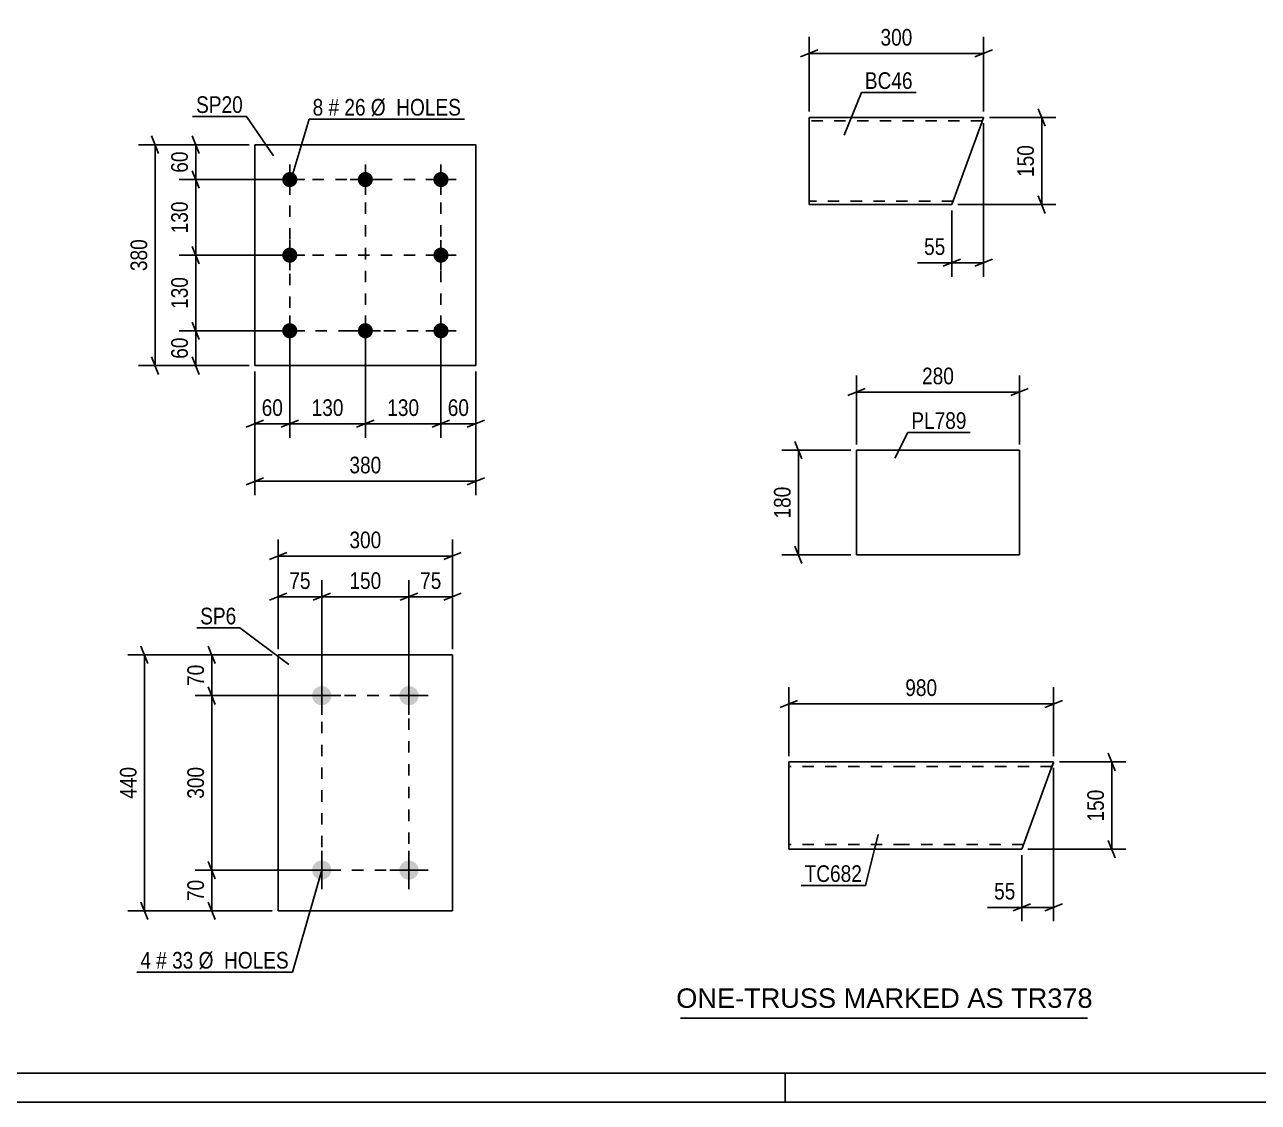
# Model space of a CAD drawing. Header units: millimetres. Extents: x 0 to 841, y 0 to 594.
# Drawn here: x 290.2 to 502.4, y 0 to 185.3 of the extents above; entities that cross this region are included whole.
import ezdxf

# ---------------------------------------------------------------- set-up
doc = ezdxf.new("R2010")
doc.units = ezdxf.units.MM
doc.linetypes.add('DXK_LINE_DOT2', pattern=[3.9198, 1.9599, -1.9599])
doc.styles.add('Arial', font='ARIAL.TTF', dxfattribs={"height": 0.2})
doc.styles.add('Arial Narrow', font='ARIALN.TTF', dxfattribs={"height": 0.2})

# ---------------------------------------------------------------- blocks, each defined once
blk = doc.blocks.new('Unknown-318891736-1129')
at = {"color": 5, "linetype": 'Continuous'}
for p, q in [((5, 5), (836, 5)), ((421, 0), (421, 5)), ((0, 0), (841, 0))]:
    blk.add_line(p, q, dxfattribs=at)
blk = doc.blocks.new('Part-318891736-2820 - 2804')
at = {"color": 2, "linetype": 'Continuous'}
for p, q in [((333.77, 32.94), (333.77, 76.94)), ((333.77, 76.94), (363.77, 76.94)), ((363.77, 76.94), (363.77, 32.94)), ((363.77, 32.94), (333.77, 32.94))]:
    blk.add_line(p, q, dxfattribs=at)
blk = doc.blocks.new('Bolt-318891736-2853 - 2804')
at = {"linetype": 'Continuous'}
for points in [[(341.27, 71.59, -1), (341.27, 68.29, -1)], [(356.27, 71.59, -1), (356.27, 68.29, -1)], [(341.27, 41.59, -1), (341.27, 38.29, -1)], [(356.27, 41.59, -1), (356.27, 38.29, -1)]]:
    blk.add_hatch(color=1, dxfattribs=at).paths.add_polyline_path(points)
at = {"color": 1, "linetype": 'Continuous'}
for p, q in [((341.27, 73.24), (341.27, 66.64)), ((356.27, 73.24), (356.27, 66.64)), ((337.97, 69.94), (344.57, 69.94)), ((352.97, 69.94), (359.57, 69.94)), ((341.27, 43.24), (341.27, 36.64)), ((356.27, 43.24), (356.27, 36.64)), ((337.97, 39.94), (344.57, 39.94)), ((352.97, 39.94), (359.57, 39.94))]:
    blk.add_line(p, q, dxfattribs=at)
blk = doc.blocks.new('Part-318891736-2632 - 2626')
at = {"color": 2, "linetype": 'Continuous'}
for p, q in [((441.59, 58.53), (421.59, 58.53)), ((421.59, 58.53), (421.59, 43.53)), ((467.15, 58.53), (441.69, 58.53)), ((467.15, 58.53), (466.56, 56.93)), ((466.56, 56.93), (461.69, 43.53)), ((441.59, 43.53), (421.59, 43.53)), ((461.69, 43.53), (441.69, 43.53))]:
    blk.add_line(p, q, dxfattribs=at)
at = {"color": 7, "linetype": 'DXK_LINE_DOT2'}
for p, q in [((441.59, 57.73), (421.59, 57.73)), ((466.86, 57.73), (441.69, 57.73)), ((467.1, 58.41), (466.56, 56.93)), ((421.59, 44.33), (421.59, 44.39)), ((441.59, 44.33), (421.59, 44.33)), ((461.98, 44.33), (441.69, 44.33)), ((461.98, 44.33), (462, 44.4))]:
    blk.add_line(p, q, dxfattribs=at)
blk = doc.blocks.new('Part-318891736-2684 - 2677')
at = {"color": 2, "linetype": 'Continuous'}
for p, q in [((455.11, 169.38), (425.11, 169.38)), ((425.11, 169.38), (425.11, 155.58)), ((455.08, 169.29), (449.65, 154.38)), ((455.11, 169.38), (455.08, 169.29)), ((425.11, 154.47), (425.11, 155.58)), ((425.11, 154.38), (425.11, 154.47)), ((449.65, 154.38), (425.11, 154.38))]:
    blk.add_line(p, q, dxfattribs=at)
at = {"color": 7, "linetype": 'DXK_LINE_DOT2'}
for p, q in [((454.89, 168.78), (425.11, 168.78)), ((425.11, 155.58), (425.11, 154.73)), ((425.11, 154.98), (425.11, 155.03)), ((449.87, 154.98), (425.11, 154.98)), ((449.87, 154.98), (449.88, 155.03))]:
    blk.add_line(p, q, dxfattribs=at)
blk = doc.blocks.new('Part-318891736-2493 - 2487')
at = {"color": 2, "linetype": 'Continuous'}
for p, q in [((329.77, 164.69), (329.77, 126.69)), ((367.77, 164.69), (329.77, 164.69)), ((367.77, 126.69), (367.77, 164.69)), ((329.77, 126.69), (367.77, 126.69))]:
    blk.add_line(p, q, dxfattribs=at)
at = {"color": 7, "linetype": 'DXK_LINE_DOT2'}
for p, q in [((329.77, 126.69), (329.77, 164.69)), ((367.77, 126.69), (367.77, 164.69))]:
    blk.add_line(p, q, dxfattribs=at)
blk = doc.blocks.new('Bolt-318891736-2526 - 2487')
at = {"linetype": 'Continuous'}
for points in [[(335.77, 159.99, -1), (335.77, 157.39, -1)], [(348.77, 159.99, -1), (348.77, 157.39, -1)], [(361.77, 159.99, -1), (361.77, 157.39, -1)], [(335.77, 146.99, -1), (335.77, 144.39, -1)], [(361.77, 146.99, -1), (361.77, 144.39, -1)], [(335.77, 133.99, -1), (335.77, 131.39, -1)], [(348.77, 133.99, -1), (348.77, 131.39, -1)], [(361.77, 133.99, -1), (361.77, 131.39, -1)]]:
    blk.add_hatch(color=1, dxfattribs=at).paths.add_polyline_path(points)
at = {"color": 1, "linetype": 'Continuous'}
for p, q in [((335.77, 161.29), (335.77, 156.09)), ((348.77, 161.29), (348.77, 156.09)), ((361.77, 161.29), (361.77, 156.09)), ((333.17, 158.69), (338.37, 158.69)), ((346.17, 158.69), (351.37, 158.69)), ((359.17, 158.69), (364.37, 158.69)), ((335.77, 148.29), (335.77, 143.09)), ((361.77, 148.29), (361.77, 143.09)), ((333.17, 145.69), (338.37, 145.69)), ((359.17, 145.69), (364.37, 145.69)), ((335.77, 135.29), (335.77, 130.09)), ((348.77, 135.29), (348.77, 130.09)), ((361.77, 135.29), (361.77, 130.09)), ((333.17, 132.69), (338.37, 132.69)), ((346.17, 132.69), (351.37, 132.69)), ((359.17, 132.69), (364.37, 132.69))]:
    blk.add_line(p, q, dxfattribs=at)
blk = doc.blocks.new('Part-318891736-2407 - 2391')
at = {"color": 2, "linetype": 'Continuous'}
for p, q in [((433.26, 94.14), (433.26, 112.14)), ((433.26, 112.14), (461.26, 112.14)), ((461.26, 112.14), (461.26, 94.14)), ((461.26, 94.14), (433.26, 94.14))]:
    blk.add_line(p, q, dxfattribs=at)
blk = doc.blocks.new('Rectangle-318891736-2938 - 2804')
at = {"color": 1, "linetype": 'DXK_LINE_DOT2'}
blk.add_lwpolyline([(341.27, 69.94), (356.27, 69.94), (356.27, 39.94), (341.27, 39.94), (341.27, 69.94)], close=True, dxfattribs=at)
blk = doc.blocks.new('Rectangle-318891736-2613 - 2487')
at = {"color": 1, "linetype": 'DXK_LINE_DOT2'}
blk.add_lwpolyline([(335.77, 158.69), (361.77, 158.69), (361.77, 132.69), (335.77, 132.69), (335.77, 158.69)], close=True, dxfattribs=at)
blk = doc.blocks.new('Line-318891736-2599 - 2487')
at = {"color": 1, "linetype": 'DXK_LINE_DOT2'}
blk.add_line((348.77, 158.69), (348.77, 132.69), dxfattribs=at)
blk = doc.blocks.new('Line-318891736-2606 - 2487')
at = {"color": 1, "linetype": 'DXK_LINE_DOT2'}
blk.add_line((335.77, 145.69), (361.77, 145.69), dxfattribs=at)
blk = doc.blocks.new('StraightDimension-318891736-2865 - 2804')
at = {"color": 7, "linetype": 'Continuous'}
for p, q in [((322.96, 68.44), (321.76, 71.44)), ((340.27, 69.94), (319.51, 69.94)), ((322.36, 39.94), (322.36, 69.94)), ((321.76, 41.44), (322.96, 38.44)), ((340.27, 39.94), (319.51, 39.94))]:
    blk.add_line(p, q, dxfattribs=at)
at = {"color": 0}
blk.add_wipeout([(321.61, 58.28), (317.41, 58.28), (317.41, 51.6), (321.61, 51.6)], dxfattribs=at)
at = {"color": 3, "style": 'Arial Narrow'}
blk.add_text('300', height=2.863, rotation=90.0002, dxfattribs=at).set_placement((321.01, 52.2))
blk = doc.blocks.new('StraightDimension-318891736-2917 - 2804')
at = {"color": 7, "linetype": 'Continuous'}
for p, q in [((356.27, 70.94), (356.27, 89.79)), ((363.77, 77.94), (363.77, 89.79)), ((354.77, 86.34), (357.77, 87.54)), ((365.27, 87.54), (362.27, 86.34)), ((356.27, 86.94), (363.77, 86.94))]:
    blk.add_line(p, q, dxfattribs=at)
at = {"color": 0}
blk.add_wipeout([(362.45, 87.69), (362.45, 91.89), (357.59, 91.89), (357.59, 87.69)], dxfattribs=at)
at = {"color": 3, "style": 'Arial Narrow'}
blk.add_text('75', height=2.863, dxfattribs=at).set_placement((358.19, 88.29))
blk = doc.blocks.new('StraightDimension-318891736-2855 - 2804')
at = {"color": 7, "linetype": 'Continuous'}
for p, q in [((321.76, 41.44), (322.96, 38.44)), ((340.27, 39.94), (319.51, 39.94)), ((322.36, 32.94), (322.36, 39.94)), ((322.96, 31.44), (321.76, 34.44)), ((332.77, 32.94), (319.51, 32.94))]:
    blk.add_line(p, q, dxfattribs=at)
at = {"color": 0}
blk.add_wipeout([(321.61, 38.87), (317.41, 38.87), (317.41, 34.01), (321.61, 34.01)], dxfattribs=at)
at = {"color": 3, "style": 'Arial Narrow'}
blk.add_text('70', height=2.863, rotation=90.0002, dxfattribs=at).set_placement((321.01, 34.61))
blk = doc.blocks.new('StraightDimension-318891736-2875 - 2804')
at = {"color": 7, "linetype": 'Continuous'}
for p, q in [((332.77, 76.94), (319.51, 76.94)), ((321.76, 78.44), (322.96, 75.44)), ((322.36, 69.94), (322.36, 76.94)), ((322.96, 68.44), (321.76, 71.44)), ((340.27, 69.94), (319.51, 69.94))]:
    blk.add_line(p, q, dxfattribs=at)
at = {"color": 0}
blk.add_wipeout([(321.61, 75.87), (317.41, 75.87), (317.41, 71.01), (321.61, 71.01)], dxfattribs=at)
at = {"color": 3, "style": 'Arial Narrow'}
blk.add_text('70', height=2.863, rotation=90.0002, dxfattribs=at).set_placement((321.01, 71.61))
blk = doc.blocks.new('StraightDimension-318891736-2886 - 2804')
at = {"color": 7, "linetype": 'Continuous'}
for p, q in [((332.77, 76.94), (307.92, 76.94)), ((311.37, 75.44), (310.17, 78.44)), ((310.77, 32.94), (310.77, 76.94)), ((310.17, 34.44), (311.37, 31.44)), ((332.77, 32.94), (307.92, 32.94))]:
    blk.add_line(p, q, dxfattribs=at)
at = {"color": 0}
blk.add_wipeout([(310.02, 58.28), (305.82, 58.28), (305.82, 51.6), (310.02, 51.6)], dxfattribs=at)
at = {"color": 3, "style": 'Arial Narrow'}
blk.add_text('440', height=2.863, rotation=90.0002, dxfattribs=at).set_placement((309.42, 52.2))
blk = doc.blocks.new('StraightDimension-318891736-2897 - 2804')
at = {"color": 7, "linetype": 'Continuous'}
for p, q in [((333.77, 77.94), (333.77, 89.79)), ((341.27, 70.94), (341.27, 89.79)), ((332.27, 86.34), (335.27, 87.54)), ((342.77, 87.54), (339.77, 86.34)), ((333.77, 86.94), (341.27, 86.94))]:
    blk.add_line(p, q, dxfattribs=at)
at = {"color": 0}
blk.add_wipeout([(339.95, 87.69), (339.95, 91.89), (335.09, 91.89), (335.09, 87.69)], dxfattribs=at)
at = {"color": 3, "style": 'Arial Narrow'}
blk.add_text('75', height=2.863, dxfattribs=at).set_placement((335.69, 88.29))
blk = doc.blocks.new('StraightDimension-318891736-2907 - 2804')
at = {"color": 7, "linetype": 'Continuous'}
for p, q in [((341.27, 70.94), (341.27, 89.79)), ((356.27, 70.94), (356.27, 89.79)), ((342.77, 87.54), (339.77, 86.34)), ((354.77, 86.34), (357.77, 87.54)), ((341.27, 86.94), (356.27, 86.94))]:
    blk.add_line(p, q, dxfattribs=at)
at = {"color": 0}
blk.add_wipeout([(352.11, 87.69), (352.11, 91.89), (345.43, 91.89), (345.43, 87.69)], dxfattribs=at)
at = {"color": 3, "style": 'Arial Narrow'}
blk.add_text('150', height=2.863, dxfattribs=at).set_placement((346.03, 88.29))
blk = doc.blocks.new('StraightDimension-318891736-2928 - 2804')
at = {"color": 7, "linetype": 'Continuous'}
for p, q in [((333.77, 77.94), (333.77, 96.79)), ((363.77, 77.94), (363.77, 96.79)), ((335.27, 94.54), (332.27, 93.34)), ((333.77, 93.94), (363.77, 93.94)), ((362.27, 93.34), (365.27, 94.54))]:
    blk.add_line(p, q, dxfattribs=at)
at = {"color": 0}
blk.add_wipeout([(352.11, 94.69), (352.11, 98.89), (345.43, 98.89), (345.43, 94.69)], dxfattribs=at)
at = {"color": 3, "style": 'Arial Narrow'}
blk.add_text('300', height=2.863, dxfattribs=at).set_placement((346.03, 95.29))
blk = doc.blocks.new('StraightDimension-318891736-2636 - 2626')
at = {"color": 7, "linetype": 'Continuous'}
for p, q in [((421.59, 59.53), (421.59, 71.38)), ((467.15, 59.53), (467.15, 71.38)), ((423.09, 69.13), (420.09, 67.93)), ((421.59, 68.53), (467.15, 68.53)), ((465.65, 67.93), (468.65, 69.13))]:
    blk.add_line(p, q, dxfattribs=at)
at = {"color": 0}
blk.add_wipeout([(447.71, 69.28), (447.71, 73.48), (441.03, 73.48), (441.03, 69.28)], dxfattribs=at)
at = {"color": 3, "style": 'Arial Narrow'}
blk.add_text('980', height=2.863, dxfattribs=at).set_placement((441.63, 69.88))
blk = doc.blocks.new('StraightDimension-318891736-2647 - 2626')
at = {"color": 7, "linetype": 'Continuous'}
for p, q in [((477.75, 57.03), (476.55, 60.03)), ((468.15, 58.53), (479.55, 58.53)), ((477.15, 43.53), (477.15, 58.53)), ((476.55, 45.03), (477.75, 42.03)), ((462.69, 43.53), (479.55, 43.53))]:
    blk.add_line(p, q, dxfattribs=at)
at = {"color": 0}
blk.add_wipeout([(476.4, 54.38), (472.2, 54.38), (472.2, 47.69), (476.4, 47.69)], dxfattribs=at)
at = {"color": 3, "style": 'Arial Narrow'}
blk.add_text('150', height=2.863, rotation=90.0002, dxfattribs=at).set_placement((475.8, 48.29))
blk = doc.blocks.new('StraightDimension-318891736-2661 - 2626')
at = {"color": 7, "linetype": 'Continuous'}
for p, q in [((467.15, 57.53), (467.15, 31.13)), ((461.69, 42.53), (461.69, 31.13)), ((460.19, 32.93), (463.19, 34.13)), ((468.65, 34.13), (465.65, 32.93)), ((461.69, 33.53), (467.15, 33.53))]:
    blk.add_line(p, q, dxfattribs=at)
at = {"color": 0}
blk.add_wipeout([(461.16, 34.28), (461.16, 38.48), (456.31, 38.48), (456.31, 34.28)], dxfattribs=at)
at = {"color": 7, "linetype": 'Continuous'}
blk.add_line((461.69, 33.53), (455.78, 33.53), dxfattribs=at)
blk.add_line((461.69, 33.53), (455.78, 33.53), dxfattribs=at)
at = {"color": 3, "style": 'Arial Narrow'}
blk.add_text('55', height=2.863, dxfattribs=at).set_placement((456.91, 34.88))
blk = doc.blocks.new('StraightDimension-318891736-2730 - 2677')
at = {"color": 7, "linetype": 'Continuous'}
for p, q in [((425.11, 170.38), (425.11, 183.23)), ((455.11, 170.38), (455.11, 183.23)), ((426.61, 180.98), (423.61, 179.78)), ((425.11, 180.38), (455.11, 180.38)), ((453.61, 179.78), (456.61, 180.98))]:
    blk.add_line(p, q, dxfattribs=at)
at = {"color": 0}
blk.add_wipeout([(443.45, 181.13), (443.45, 185.33), (436.77, 185.33), (436.77, 181.13)], dxfattribs=at)
at = {"color": 3, "style": 'Arial Narrow'}
blk.add_text('300', height=2.863, dxfattribs=at).set_placement((437.37, 181.73))
blk = doc.blocks.new('StraightDimension-318891736-2708 - 2677')
at = {"color": 7, "linetype": 'Continuous'}
for p, q in [((465.71, 167.88), (464.51, 170.88)), ((456.11, 169.38), (467.51, 169.38)), ((465.11, 154.38), (465.11, 169.38)), ((464.51, 155.88), (465.71, 152.88)), ((450.65, 154.38), (467.51, 154.38))]:
    blk.add_line(p, q, dxfattribs=at)
at = {"color": 0}
blk.add_wipeout([(464.36, 165.22), (460.16, 165.22), (460.16, 158.54), (464.36, 158.54)], dxfattribs=at)
at = {"color": 3, "style": 'Arial Narrow'}
blk.add_text('150', height=2.863, rotation=90.0002, dxfattribs=at).set_placement((463.76, 159.14))
blk = doc.blocks.new('StraightDimension-318891736-2686 - 2677')
at = {"color": 7, "linetype": 'Continuous'}
for p, q in [((455.11, 168.38), (455.11, 141.98)), ((449.65, 153.38), (449.65, 141.98)), ((448.15, 143.78), (451.15, 144.98)), ((449.65, 144.38), (455.11, 144.38)), ((456.61, 144.98), (453.61, 143.78))]:
    blk.add_line(p, q, dxfattribs=at)
at = {"color": 0}
blk.add_wipeout([(449.12, 145.13), (449.12, 149.33), (444.27, 149.33), (444.27, 145.13)], dxfattribs=at)
at = {"color": 7, "linetype": 'Continuous'}
blk.add_line((449.65, 144.38), (443.74, 144.38), dxfattribs=at)
blk.add_line((449.65, 144.38), (443.74, 144.38), dxfattribs=at)
at = {"color": 3, "style": 'Arial Narrow'}
blk.add_text('55', height=2.863, dxfattribs=at).set_placement((444.87, 145.73))
blk = doc.blocks.new('StraightDimension-318891736-7525 - 2487')
at = {"color": 7, "linetype": 'Continuous'}
for p, q in [((320.19, 144.19), (318.99, 147.19)), ((334.77, 145.69), (316.74, 145.69)), ((319.59, 132.69), (319.59, 145.69)), ((318.99, 134.19), (320.19, 131.19)), ((334.77, 132.69), (316.74, 132.69))]:
    blk.add_line(p, q, dxfattribs=at)
at = {"color": 0}
blk.add_wipeout([(318.84, 142.54), (314.64, 142.54), (314.64, 135.85), (318.84, 135.85)], dxfattribs=at)
at = {"color": 3, "style": 'Arial Narrow'}
blk.add_text('130', height=2.863, rotation=90.0002, dxfattribs=at).set_placement((318.24, 136.45))
blk = doc.blocks.new('StraightDimension-318891736-2553 - 2487')
at = {"color": 7, "linetype": 'Continuous'}
for p, q in [((335.77, 131.69), (335.77, 114.29)), ((329.77, 125.69), (329.77, 114.29)), ((328.27, 116.09), (331.27, 117.29)), ((337.27, 117.29), (334.27, 116.09)), ((329.77, 116.69), (335.77, 116.69))]:
    blk.add_line(p, q, dxfattribs=at)
at = {"color": 0}
blk.add_wipeout([(335.2, 117.44), (335.2, 121.64), (330.34, 121.64), (330.34, 117.44)], dxfattribs=at)
at = {"color": 3, "style": 'Arial Narrow'}
blk.add_text('60', height=2.863, dxfattribs=at).set_placement((330.94, 118.04))
blk = doc.blocks.new('StraightDimension-318891736-7505 - 2487')
at = {"color": 7, "linetype": 'Continuous'}
for p, q in [((348.77, 131.69), (348.77, 114.29)), ((361.77, 131.69), (361.77, 114.29)), ((350.27, 117.29), (347.27, 116.09)), ((360.27, 116.09), (363.27, 117.29)), ((348.77, 116.69), (361.77, 116.69))]:
    blk.add_line(p, q, dxfattribs=at)
at = {"color": 0}
blk.add_wipeout([(358.61, 117.44), (358.61, 121.64), (351.93, 121.64), (351.93, 117.44)], dxfattribs=at)
at = {"color": 3, "style": 'Arial Narrow'}
blk.add_text('130', height=2.863, dxfattribs=at).set_placement((352.53, 118.04))
blk = doc.blocks.new('StraightDimension-318891736-7527 - 2487')
at = {"color": 7, "linetype": 'Continuous'}
for p, q in [((320.19, 157.19), (318.99, 160.19)), ((334.77, 158.69), (316.74, 158.69)), ((319.59, 145.69), (319.59, 158.69)), ((318.99, 147.19), (320.19, 144.19)), ((334.77, 145.69), (316.74, 145.69))]:
    blk.add_line(p, q, dxfattribs=at)
at = {"color": 0}
blk.add_wipeout([(318.84, 155.54), (314.64, 155.54), (314.64, 148.85), (318.84, 148.85)], dxfattribs=at)
at = {"color": 3, "style": 'Arial Narrow'}
blk.add_text('130', height=2.863, rotation=90.0002, dxfattribs=at).set_placement((318.24, 149.45))
blk = doc.blocks.new('StraightDimension-318891736-2528 - 2487')
at = {"color": 7, "linetype": 'Continuous'}
for p, q in [((329.77, 125.69), (329.77, 104.42)), ((367.77, 125.69), (367.77, 104.42)), ((331.27, 107.42), (328.27, 106.22)), ((329.77, 106.82), (367.77, 106.82)), ((366.27, 106.22), (369.27, 107.42))]:
    blk.add_line(p, q, dxfattribs=at)
at = {"color": 0}
blk.add_wipeout([(352.11, 107.57), (352.11, 111.77), (345.43, 111.77), (345.43, 107.57)], dxfattribs=at)
at = {"color": 3, "style": 'Arial Narrow'}
blk.add_text('380', height=2.863, dxfattribs=at).set_placement((346.03, 108.17))
blk = doc.blocks.new('StraightDimension-318891736-7503 - 2487')
at = {"color": 7, "linetype": 'Continuous'}
for p, q in [((335.77, 131.69), (335.77, 114.29)), ((348.77, 131.69), (348.77, 114.29)), ((337.27, 117.29), (334.27, 116.09)), ((347.27, 116.09), (350.27, 117.29)), ((335.77, 116.69), (348.77, 116.69))]:
    blk.add_line(p, q, dxfattribs=at)
at = {"color": 0}
blk.add_wipeout([(345.61, 117.44), (345.61, 121.64), (338.93, 121.64), (338.93, 117.44)], dxfattribs=at)
at = {"color": 3, "style": 'Arial Narrow'}
blk.add_text('130', height=2.863, dxfattribs=at).set_placement((339.53, 118.04))
blk = doc.blocks.new('StraightDimension-318891736-2539 - 2487')
at = {"color": 7, "linetype": 'Continuous'}
for p, q in [((361.77, 131.69), (361.77, 114.29)), ((367.77, 125.69), (367.77, 114.29)), ((360.27, 116.09), (363.27, 117.29)), ((369.27, 117.29), (366.27, 116.09)), ((361.77, 116.69), (367.77, 116.69))]:
    blk.add_line(p, q, dxfattribs=at)
at = {"color": 0}
blk.add_wipeout([(367.2, 117.44), (367.2, 121.64), (362.34, 121.64), (362.34, 117.44)], dxfattribs=at)
at = {"color": 3, "style": 'Arial Narrow'}
blk.add_text('60', height=2.863, dxfattribs=at).set_placement((362.94, 118.04))
blk = doc.blocks.new('StraightDimension-318891736-2564 - 2487')
at = {"color": 7, "linetype": 'Continuous'}
for p, q in [((313.19, 163.19), (311.99, 166.19)), ((328.77, 164.69), (309.74, 164.69)), ((312.59, 126.69), (312.59, 164.69)), ((311.99, 128.19), (313.19, 125.19)), ((328.77, 126.69), (309.74, 126.69))]:
    blk.add_line(p, q, dxfattribs=at)
at = {"color": 0}
blk.add_wipeout([(311.84, 149.04), (307.64, 149.04), (307.64, 142.35), (311.84, 142.35)], dxfattribs=at)
at = {"color": 3, "style": 'Arial Narrow'}
blk.add_text('380', height=2.863, rotation=90.0002, dxfattribs=at).set_placement((311.24, 142.95))
blk = doc.blocks.new('StraightDimension-318891736-2575 - 2487')
at = {"color": 7, "linetype": 'Continuous'}
for p, q in [((318.99, 166.19), (320.19, 163.19)), ((328.77, 164.69), (316.74, 164.69)), ((319.59, 158.69), (319.59, 164.69)), ((320.19, 157.19), (318.99, 160.19)), ((334.77, 158.69), (316.74, 158.69))]:
    blk.add_line(p, q, dxfattribs=at)
at = {"color": 0}
blk.add_wipeout([(318.84, 164.12), (314.64, 164.12), (314.64, 159.27), (318.84, 159.27)], dxfattribs=at)
at = {"color": 3, "style": 'Arial Narrow'}
blk.add_text('60', height=2.863, rotation=90.0002, dxfattribs=at).set_placement((318.24, 159.87))
blk = doc.blocks.new('StraightDimension-318891736-2589 - 2487')
at = {"color": 7, "linetype": 'Continuous'}
for p, q in [((318.99, 134.19), (320.19, 131.19)), ((334.77, 132.69), (316.74, 132.69)), ((319.59, 126.69), (319.59, 132.69)), ((320.19, 125.19), (318.99, 128.19)), ((328.77, 126.69), (316.74, 126.69))]:
    blk.add_line(p, q, dxfattribs=at)
at = {"color": 0}
blk.add_wipeout([(318.84, 132.12), (314.64, 132.12), (314.64, 127.27), (318.84, 127.27)], dxfattribs=at)
at = {"color": 3, "style": 'Arial Narrow'}
blk.add_text('60', height=2.863, rotation=90.0002, dxfattribs=at).set_placement((318.24, 127.87))
blk = doc.blocks.new('StraightDimension-318891736-2409 - 2391')
at = {"color": 7, "linetype": 'Continuous'}
for p, q in [((423.86, 110.64), (422.66, 113.64)), ((432.26, 112.14), (420.41, 112.14)), ((423.26, 94.14), (423.26, 112.14)), ((422.66, 95.64), (423.86, 92.64)), ((432.26, 94.14), (420.41, 94.14))]:
    blk.add_line(p, q, dxfattribs=at)
at = {"color": 0}
blk.add_wipeout([(422.51, 106.49), (418.31, 106.49), (418.31, 99.8), (422.51, 99.8)], dxfattribs=at)
at = {"color": 3, "style": 'Arial Narrow'}
blk.add_text('180', height=2.863, rotation=90.0002, dxfattribs=at).set_placement((421.91, 100.4))
blk = doc.blocks.new('StraightDimension-318891736-2420 - 2391')
at = {"color": 7, "linetype": 'Continuous'}
for p, q in [((433.26, 113.14), (433.26, 124.99)), ((461.26, 113.14), (461.26, 124.99)), ((434.76, 122.74), (431.76, 121.54)), ((433.26, 122.14), (461.26, 122.14)), ((459.76, 121.54), (462.76, 122.74))]:
    blk.add_line(p, q, dxfattribs=at)
at = {"color": 0}
blk.add_wipeout([(450.6, 122.89), (450.6, 127.09), (443.92, 127.09), (443.92, 122.89)], dxfattribs=at)
at = {"color": 3, "style": 'Arial Narrow'}
blk.add_text('280', height=2.863, dxfattribs=at).set_placement((444.52, 123.49))
blk = doc.blocks.new('Unknown-318891736-11397')
at = {"color": 7, "linetype": 'Continuous'}
blk.add_line((403, 14.5), (473, 14.5), dxfattribs=at)
at = {"color": 7, "style": 'Arial'}
blk.add_text('ONE-TRUSS MARKED AS TR378', height=3.3428, dxfattribs=at).set_placement((402.24, 16.25))
blk = doc.blocks.new('Mark-318891736-2849 - 2804')
at = {"color": 0}
blk.add_wipeout([(311.9, 23), (311.9, 26), (310.08, 26), (310.08, 23)], dxfattribs=at)
blk.add_wipeout([(311.9, 23), (311.9, 26), (310.08, 26), (310.08, 23)], dxfattribs=at)
blk.add_wipeout([(314.63, 23), (314.63, 26), (312.8, 26), (312.8, 23)], dxfattribs=at)
blk.add_wipeout([(314.63, 23), (314.63, 26), (312.8, 26), (312.8, 23)], dxfattribs=at)
at = {"color": 3, "style": 'Arial Narrow'}
blk.add_text('4', height=2.86, dxfattribs=at).set_placement((310.08, 23))
at = {"color": 0}
blk.add_wipeout([(319.19, 23), (319.19, 26), (315.53, 26), (315.53, 23)], dxfattribs=at)
blk.add_wipeout([(319.19, 23), (319.19, 26), (315.53, 26), (315.53, 23)], dxfattribs=at)
at = {"color": 3, "style": 'Arial Narrow'}
blk.add_text('#', height=2.86, dxfattribs=at).set_placement((312.8, 23))
at = {"color": 0}
blk.add_wipeout([(335.62, 23), (335.62, 26), (320.09, 26), (320.09, 23)], dxfattribs=at)
blk.add_wipeout([(335.62, 23), (335.62, 26), (320.09, 26), (320.09, 23)], dxfattribs=at)
at = {"color": 7, "linetype": 'Continuous'}
for p in [(341.27, 39.94), (309.48, 22.4)]:
    blk.add_line(p, (336.22, 22.4), dxfattribs=at)
at = {"color": 3, "style": 'Arial Narrow'}
for s, p in [('33', (315.53, 23)), ('Ø  HOLES', (320.09, 23))]:
    blk.add_text(s, height=2.863, dxfattribs=at).set_placement(p)
blk = doc.blocks.new('Mark-318891736-2816 - 2804')
at = {"color": 0}
blk.add_wipeout([(326.57, 82.2), (326.57, 85.2), (320.36, 85.2), (320.36, 82.2)], dxfattribs=at)
blk.add_wipeout([(326.57, 82.2), (326.57, 85.2), (320.36, 85.2), (320.36, 82.2)], dxfattribs=at)
at = {"color": 30, "linetype": 'Continuous'}
for p in [(319.76, 81.6), (335.61, 75.3)]:
    blk.add_line(p, (327.17, 81.6), dxfattribs=at)
at = {"color": 3, "style": 'Arial Narrow'}
blk.add_text('SP6', height=2.863, dxfattribs=at).set_placement((320.36, 82.2))
blk = doc.blocks.new('Mark-318891736-2628 - 2626')
at = {"color": 0}
blk.add_wipeout([(434.19, 37.9), (434.19, 40.9), (424.32, 40.9), (424.32, 37.9)], dxfattribs=at)
blk.add_wipeout([(434.19, 37.9), (434.19, 40.9), (424.32, 40.9), (424.32, 37.9)], dxfattribs=at)
at = {"color": 30, "linetype": 'Continuous'}
for p in [(436.96, 46.05), (423.72, 37.3)]:
    blk.add_line(p, (434.79, 37.3), dxfattribs=at)
at = {"color": 3, "style": 'Arial Narrow'}
blk.add_text('TC682', height=2.863, dxfattribs=at).set_placement((424.32, 37.9))
blk = doc.blocks.new('Mark-318891736-2680 - 2677')
at = {"color": 0}
blk.add_wipeout([(442.91, 174.28), (442.91, 177.28), (434.68, 177.28), (434.68, 174.28)], dxfattribs=at)
blk.add_wipeout([(442.91, 174.28), (442.91, 177.28), (434.68, 177.28), (434.68, 174.28)], dxfattribs=at)
at = {"color": 30, "linetype": 'Continuous'}
for p, q in [((431.14, 166.35), (434.08, 173.68)), ((434.08, 173.68), (443.51, 173.68))]:
    blk.add_line(p, q, dxfattribs=at)
at = {"color": 3, "style": 'Arial Narrow'}
blk.add_text('BC46', height=2.863, dxfattribs=at).set_placement((434.68, 174.28))
blk = doc.blocks.new('Mark-318891736-2489 - 2487')
at = {"color": 0}
blk.add_wipeout([(327.7, 170.15), (327.7, 173.15), (319.66, 173.15), (319.66, 170.15)], dxfattribs=at)
blk.add_wipeout([(327.7, 170.15), (327.7, 173.15), (319.66, 173.15), (319.66, 170.15)], dxfattribs=at)
at = {"color": 30, "linetype": 'Continuous'}
for p in [(319.06, 169.55), (332.97, 162.79)]:
    blk.add_line(p, (328.3, 169.55), dxfattribs=at)
at = {"color": 3, "style": 'Arial Narrow'}
blk.add_text('SP20', height=2.863, dxfattribs=at).set_placement((319.66, 170.15))
blk = doc.blocks.new('Mark-318891736-2522 - 2487')
at = {"color": 0}
blk.add_wipeout([(341.53, 169.7), (341.53, 172.7), (339.7, 172.7), (339.7, 169.7)], dxfattribs=at)
blk.add_wipeout([(341.53, 169.7), (341.53, 172.7), (339.7, 172.7), (339.7, 169.7)], dxfattribs=at)
at = {"color": 7, "linetype": 'Continuous'}
blk.add_line((336.03, 158.79), (339.1, 169.1), dxfattribs=at)
at = {"color": 0}
blk.add_wipeout([(344.26, 169.7), (344.26, 172.7), (342.43, 172.7), (342.43, 169.7)], dxfattribs=at)
blk.add_wipeout([(344.26, 169.7), (344.26, 172.7), (342.43, 172.7), (342.43, 169.7)], dxfattribs=at)
at = {"color": 3, "style": 'Arial Narrow'}
blk.add_text('8', height=2.86, dxfattribs=at).set_placement((339.7, 169.7))
at = {"color": 0}
blk.add_wipeout([(348.81, 169.7), (348.81, 172.7), (345.16, 172.7), (345.16, 169.7)], dxfattribs=at)
blk.add_wipeout([(348.81, 169.7), (348.81, 172.7), (345.16, 172.7), (345.16, 169.7)], dxfattribs=at)
at = {"color": 3, "style": 'Arial Narrow'}
blk.add_text('#', height=2.86, dxfattribs=at).set_placement((342.43, 169.7))
at = {"color": 0}
blk.add_wipeout([(365.24, 169.7), (365.24, 172.7), (349.71, 172.7), (349.71, 169.7)], dxfattribs=at)
blk.add_wipeout([(365.24, 169.7), (365.24, 172.7), (349.71, 172.7), (349.71, 169.7)], dxfattribs=at)
at = {"color": 7, "linetype": 'Continuous'}
blk.add_line((339.1, 169.1), (365.84, 169.1), dxfattribs=at)
at = {"color": 3, "style": 'Arial Narrow'}
for s, p in [('26', (345.16, 169.7)), ('Ø  HOLES', (349.71, 169.7))]:
    blk.add_text(s, height=2.863, dxfattribs=at).set_placement(p)
blk = doc.blocks.new('Mark-318891736-2403 - 2391')
at = {"color": 0}
blk.add_wipeout([(452.17, 115.81), (452.17, 118.81), (442.67, 118.81), (442.67, 115.81)], dxfattribs=at)
blk.add_wipeout([(452.17, 115.81), (452.17, 118.81), (442.67, 118.81), (442.67, 115.81)], dxfattribs=at)
at = {"color": 30, "linetype": 'Continuous'}
for p, q in [((439.82, 110.77), (442.07, 115.21)), ((442.07, 115.21), (452.77, 115.21))]:
    blk.add_line(p, q, dxfattribs=at)
at = {"color": 3, "style": 'Arial Narrow'}
blk.add_text('PL789', height=2.863, dxfattribs=at).set_placement((442.67, 115.81))

msp = doc.modelspace()

# ---------------------------------------------------------------- block references
for name in ['Unknown-318891736-1129', 'Part-318891736-2684 - 2677', 'Part-318891736-2493 - 2487', 'Bolt-318891736-2526 - 2487', 'Rectangle-318891736-2613 - 2487', 'Line-318891736-2599 - 2487', 'Line-318891736-2606 - 2487', 'Part-318891736-2407 - 2391', 'Part-318891736-2820 - 2804', 'Bolt-318891736-2853 - 2804', 'Rectangle-318891736-2938 - 2804', 'Part-318891736-2632 - 2626', 'Unknown-318891736-11397']:
    msp.add_blockref(name, (0, 0))

# ---------------------------------------------------------------- next in the draw order: block references
for name in ['StraightDimension-318891736-2730 - 2677', 'Mark-318891736-2522 - 2487', 'StraightDimension-318891736-7525 - 2487', 'StraightDimension-318891736-7505 - 2487', 'StraightDimension-318891736-2409 - 2391', 'StraightDimension-318891736-2917 - 2804', 'StraightDimension-318891736-2636 - 2626', 'StraightDimension-318891736-2865 - 2804', 'Mark-318891736-2628 - 2626']:
    msp.add_blockref(name, (0, 0))

# ---------------------------------------------------------------- next in the draw order: block references
for name in ['StraightDimension-318891736-2708 - 2677', 'StraightDimension-318891736-7527 - 2487', 'StraightDimension-318891736-2553 - 2487', 'StraightDimension-318891736-2420 - 2391', 'StraightDimension-318891736-2875 - 2804', 'StraightDimension-318891736-2647 - 2626', 'StraightDimension-318891736-2855 - 2804']:
    msp.add_blockref(name, (0, 0))

# ---------------------------------------------------------------- next in the draw order: block references
for name in ['StraightDimension-318891736-2686 - 2677', 'StraightDimension-318891736-2528 - 2487', 'Mark-318891736-2403 - 2391', 'StraightDimension-318891736-2886 - 2804', 'StraightDimension-318891736-2661 - 2626']:
    msp.add_blockref(name, (0, 0))

# ---------------------------------------------------------------- next in the draw order: block references
for name in ['Mark-318891736-2680 - 2677', 'StraightDimension-318891736-2564 - 2487', 'StraightDimension-318891736-7503 - 2487', 'StraightDimension-318891736-2539 - 2487', 'StraightDimension-318891736-2897 - 2804', 'Mark-318891736-2849 - 2804']:
    msp.add_blockref(name, (0, 0))

# ---------------------------------------------------------------- next in the draw order: block references
for name in ['StraightDimension-318891736-2575 - 2487', 'StraightDimension-318891736-2589 - 2487', 'StraightDimension-318891736-2907 - 2804']:
    msp.add_blockref(name, (0, 0))

# ---------------------------------------------------------------- next in the draw order: block references
for name in ['Mark-318891736-2489 - 2487', 'StraightDimension-318891736-2928 - 2804']:
    msp.add_blockref(name, (0, 0))

# ---------------------------------------------------------------- next in the draw order: block references
msp.add_blockref('Mark-318891736-2816 - 2804', (0, 0))

doc.saveas('drawing.dxf')
